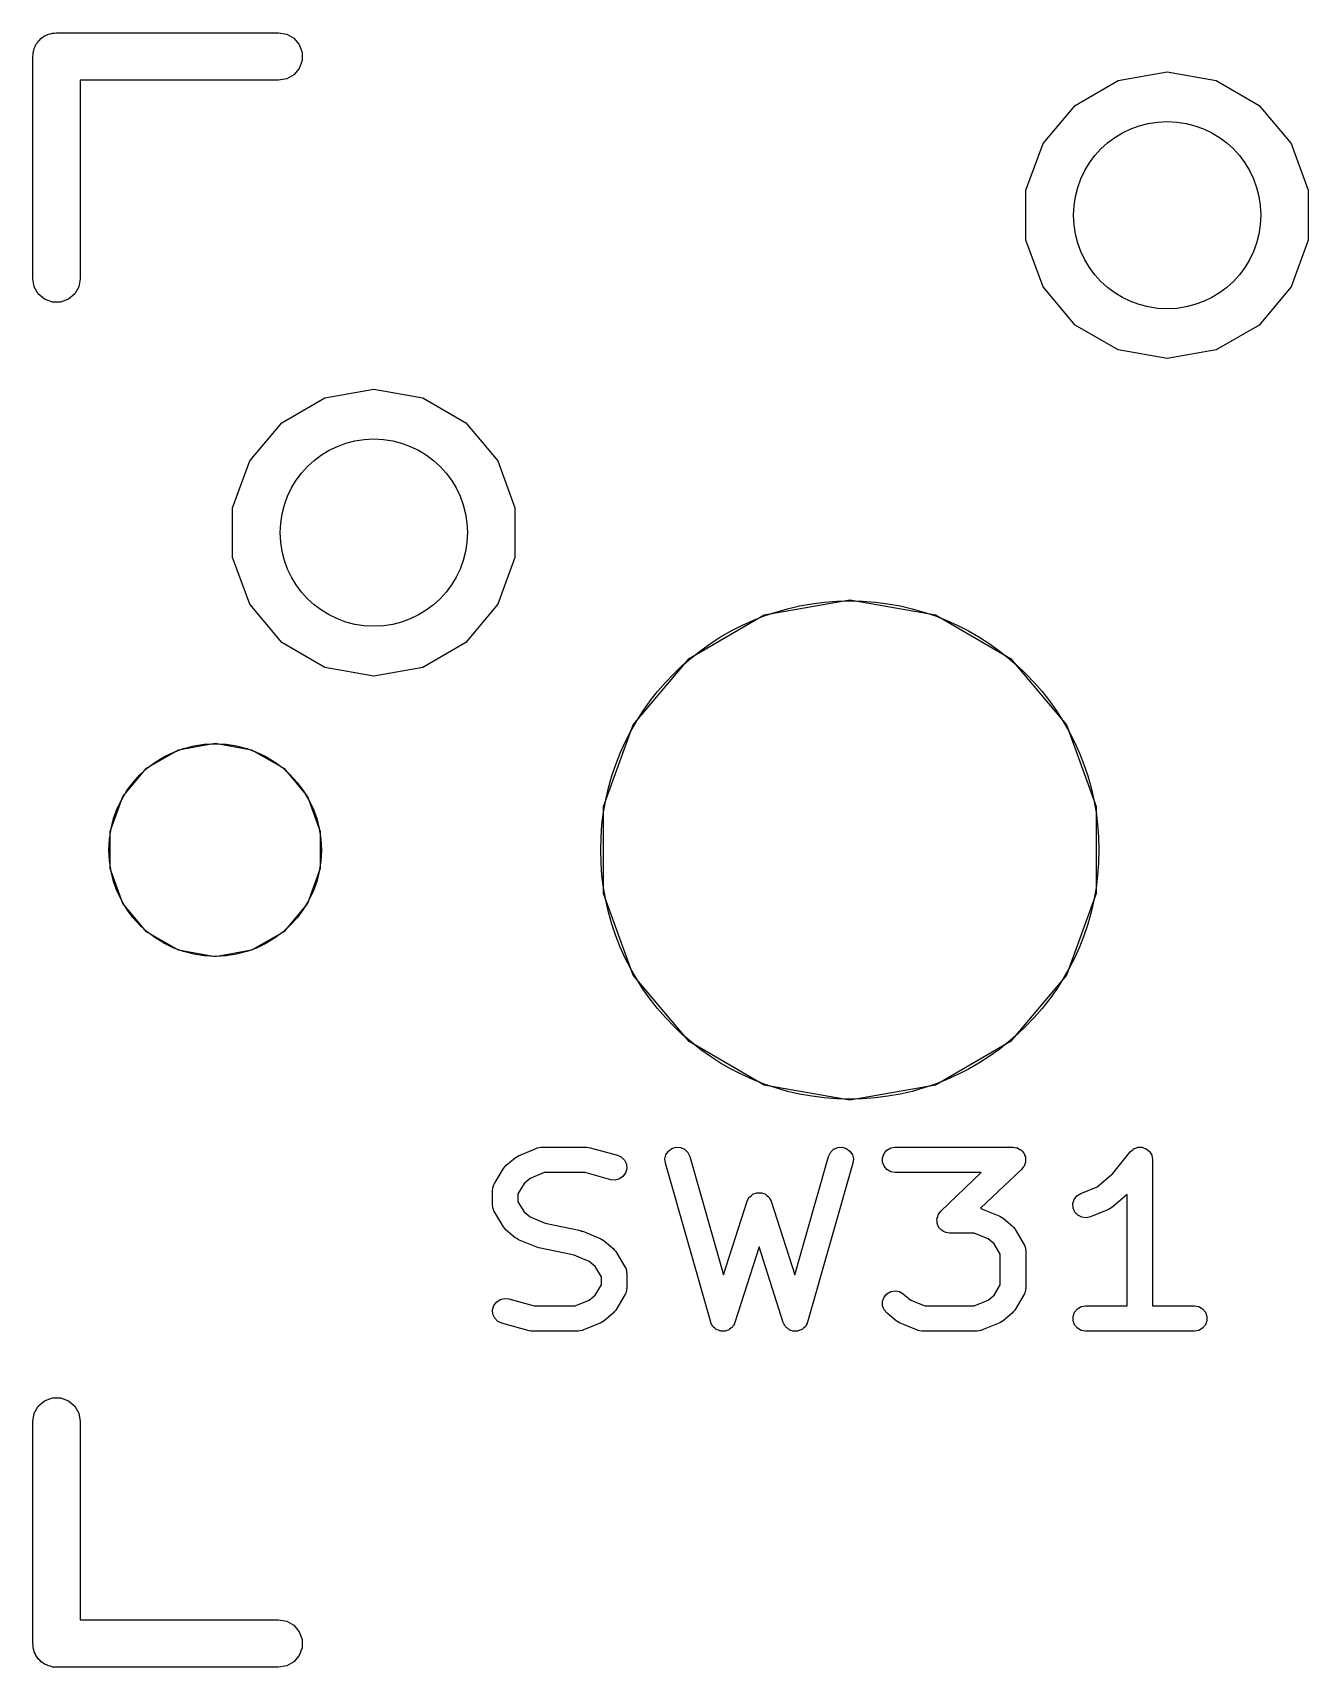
# Model space of a CAD drawing. Extents: x 37 to 203, y -145 to -25.
# Drawn here: x 48.71 to 58.92, y -104.54 to -91.46 of the extents above; entities that cross this region are included whole.
import ezdxf

# ---------------------------------------------------------------- set-up
doc = ezdxf.new("R2010")
doc.units = 0
doc.header["$MEASUREMENT"] = 0
doc.layers.add('BLACK', color=7, linetype='CONTINUOUS')

msp = doc.modelspace()

# ---------------------------------------------------------------- linework, layer by layer
at = {"layer": 'Black'}
for p, q in [((48.7293, -91.5704), (48.735, -91.5547)), ((48.735, -91.5547), (48.7457, -91.542)), ((48.7457, -91.542), (48.7541, -91.5275)), ((48.7541, -91.5275), (48.7668, -91.5168)), ((48.7668, -91.5168), (48.7775, -91.5041)), ((48.7775, -91.5041), (48.792, -91.4957)), ((48.792, -91.4957), (48.8047, -91.485)), ((48.8047, -91.485), (48.8204, -91.4793)), ((48.8204, -91.4793), (48.8348, -91.471)), ((48.8348, -91.471), (48.8513, -91.4681)), ((48.8513, -91.4681), (48.8669, -91.4624)), ((48.8669, -91.4624), (48.8836, -91.4624)), ((48.8836, -91.4624), (48.9, -91.4595)), ((48.9, -91.4595), (50.678, -91.4595)), ((50.678, -91.4595), (50.7432, -91.471)), ((50.7432, -91.471), (50.8005, -91.5041)), ((50.8005, -91.5041), (50.843, -91.5547)), ((50.843, -91.5547), (50.8656, -91.6169)), ((48.7095, -91.65), (48.7124, -91.6336)), ((48.7095, -93.428), (48.7095, -91.65)), ((48.7124, -91.6169), (48.7181, -91.6013)), ((48.7124, -91.6336), (48.7124, -91.6169)), ((48.7181, -91.6013), (48.721, -91.5848)), ((48.721, -91.5848), (48.7293, -91.5704)), ((50.8656, -91.6831), (50.843, -91.7452)), ((50.8656, -91.6169), (50.8656, -91.6831)), ((50.8005, -91.7959), (50.7432, -91.829)), ((50.843, -91.7452), (50.8005, -91.7959)), ((57.3976, -91.8418), (57.79, -91.7726)), ((57.79, -91.7726), (58.1824, -91.8418)), ((50.678, -91.8405), (49.0905, -91.8405)), ((49.0905, -91.8405), (49.0905, -93.428)), ((50.7432, -91.829), (50.678, -91.8405)), ((57.0525, -92.0411), (57.3976, -91.8418)), ((58.1824, -91.8418), (58.5275, -92.0411)), ((56.7964, -92.3463), (57.0525, -92.0411)), ((58.5275, -92.0411), (58.7836, -92.3463)), ((56.6601, -92.7208), (56.7964, -92.3463)), ((58.7836, -92.3463), (58.9199, -92.7208)), ((56.6601, -93.1192), (56.6601, -92.7208)), ((58.9199, -92.7208), (58.9199, -93.1192)), ((56.7964, -93.4937), (56.6601, -93.1192)), ((58.9199, -93.1192), (58.7836, -93.4937)), ((48.721, -93.4932), (48.7095, -93.428)), ((48.7541, -93.5505), (48.721, -93.4932)), ((49.079, -93.4932), (49.0459, -93.5505)), ((49.0905, -93.428), (49.079, -93.4932)), ((57.0525, -93.7989), (56.7964, -93.4937)), ((58.7836, -93.4937), (58.5275, -93.7989)), ((48.8047, -93.593), (48.7541, -93.5505)), ((48.8669, -93.6156), (48.8047, -93.593)), ((48.9331, -93.6156), (48.8669, -93.6156)), ((48.9952, -93.593), (48.9331, -93.6156)), ((49.0459, -93.5505), (48.9952, -93.593)), ((57.3976, -93.9982), (57.0525, -93.7989)), ((58.5275, -93.7989), (58.1824, -93.9982)), ((57.79, -94.0674), (57.3976, -93.9982)), ((58.1824, -93.9982), (57.79, -94.0674)), ((50.7025, -94.5811), (51.0476, -94.3818)), ((51.0476, -94.3818), (51.44, -94.3126)), ((51.44, -94.3126), (51.8324, -94.3818)), ((51.8324, -94.3818), (52.1775, -94.5811)), ((50.4464, -94.8863), (50.7025, -94.5811)), ((52.1775, -94.5811), (52.4336, -94.8863)), ((50.3101, -95.2608), (50.4464, -94.8863)), ((52.4336, -94.8863), (52.5699, -95.2608)), ((50.3101, -95.6592), (50.3101, -95.2608)), ((52.5699, -95.2608), (52.5699, -95.6592)), ((50.4464, -96.0337), (50.3101, -95.6592)), ((52.5699, -95.6592), (52.4336, -96.0337)), ((54.5654, -96.1192), (55.25, -95.9985)), ((55.25, -95.9985), (55.9346, -96.1192)), ((50.7025, -96.3389), (50.4464, -96.0337)), ((52.4336, -96.0337), (52.1775, -96.3389)), ((53.9634, -96.4667), (54.5654, -96.1192)), ((55.9346, -96.1192), (56.5365, -96.4667)), ((51.0476, -96.5382), (50.7025, -96.3389)), ((52.1775, -96.3389), (51.8324, -96.5382)), ((53.5166, -96.9992), (53.9634, -96.4667)), ((56.5365, -96.4667), (56.9834, -96.9992)), ((51.44, -96.6074), (51.0476, -96.5382)), ((51.8324, -96.5382), (51.44, -96.6074)), ((53.2789, -97.6524), (53.5166, -96.9992)), ((56.9834, -96.9992), (57.2211, -97.6524)), ((49.8779, -97.1974), (50.17, -97.1458)), ((50.17, -97.1458), (50.4621, -97.1974)), ((49.621, -97.3457), (49.8779, -97.1974)), ((50.4621, -97.1974), (50.719, -97.3457)), ((49.4303, -97.5729), (49.621, -97.3457)), ((50.719, -97.3457), (50.9097, -97.5729)), ((49.3288, -97.8517), (49.4303, -97.5729)), ((50.9097, -97.5729), (51.0112, -97.8517)), ((53.2789, -98.3476), (53.2789, -97.6524)), ((57.2211, -97.6524), (57.2211, -98.3476)), ((49.3288, -98.1483), (49.3288, -97.8517)), ((51.0112, -97.8517), (51.0112, -98.1483)), ((49.4303, -98.4271), (49.3288, -98.1483)), ((51.0112, -98.1483), (50.9097, -98.4271)), ((53.5166, -99.0008), (53.2789, -98.3476)), ((57.2211, -98.3476), (56.9834, -99.0008)), ((49.621, -98.6543), (49.4303, -98.4271)), ((50.9097, -98.4271), (50.719, -98.6543)), ((49.8779, -98.8026), (49.621, -98.6543)), ((50.719, -98.6543), (50.4621, -98.8026)), ((50.17, -98.8541), (49.8779, -98.8026)), ((50.4621, -98.8026), (50.17, -98.8541)), ((53.9634, -99.5332), (53.5166, -99.0008)), ((56.9834, -99.0008), (56.5365, -99.5332)), ((54.5654, -99.8808), (53.9634, -99.5332)), ((56.5365, -99.5332), (55.9346, -99.8808)), ((55.25, -100.002), (54.5654, -99.8808)), ((55.9346, -99.8808), (55.25, -100.002)), ((52.5724, -100.462), (52.5856, -100.454)), ((52.5856, -100.454), (52.5984, -100.446)), ((52.5984, -100.446), (52.7435, -100.386)), ((52.7435, -100.386), (52.7458, -100.385)), ((52.7458, -100.385), (52.7478, -100.384)), ((52.7478, -100.384), (52.7629, -100.381)), ((52.7629, -100.381), (52.7779, -100.378)), ((52.7779, -100.378), (52.7803, -100.378)), ((52.7803, -100.378), (52.7826, -100.378)), ((52.7826, -100.378), (53.1454, -100.378)), ((53.1454, -100.378), (53.159, -100.38)), ((53.159, -100.38), (53.1726, -100.382)), ((53.1726, -100.382), (53.3903, -100.442)), ((53.3903, -100.442), (53.4222, -100.457)), ((53.4222, -100.457), (53.4469, -100.482)), ((53.7698, -100.472), (53.7784, -100.438)), ((53.7784, -100.438), (53.7981, -100.409)), ((53.7981, -100.409), (53.8267, -100.388)), ((53.8267, -100.388), (53.8606, -100.378)), ((53.8606, -100.378), (53.8958, -100.381)), ((53.8958, -100.381), (53.928, -100.395)), ((53.928, -100.395), (53.9534, -100.42)), ((53.9534, -100.42), (53.9688, -100.452)), ((53.9688, -100.452), (54.2395, -101.399)), ((54.8091, -101.399), (55.0797, -100.452)), ((55.0797, -100.452), (55.0952, -100.42)), ((55.0952, -100.42), (55.1205, -100.395)), ((55.1205, -100.395), (55.1528, -100.381)), ((55.1528, -100.381), (55.188, -100.378)), ((55.188, -100.378), (55.2219, -100.388)), ((55.2219, -100.388), (55.2504, -100.409)), ((55.2504, -100.409), (55.2702, -100.438)), ((55.2702, -100.438), (55.2788, -100.472)), ((55.5128, -100.462), (55.5249, -100.429)), ((55.5249, -100.429), (55.5475, -100.402)), ((55.5475, -100.402), (55.5781, -100.384)), ((55.5781, -100.384), (55.6129, -100.378)), ((55.6129, -100.378), (56.5563, -100.378)), ((56.5563, -100.378), (56.5706, -100.38)), ((56.5706, -100.38), (56.585, -100.382)), ((56.585, -100.382), (56.5879, -100.383)), ((56.5879, -100.383), (56.591, -100.384)), ((56.591, -100.384), (56.6036, -100.391)), ((56.6036, -100.391), (56.6166, -100.398)), ((56.6166, -100.398), (56.6188, -100.4)), ((56.6188, -100.4), (56.6216, -100.402)), ((56.6216, -100.402), (56.6309, -100.413)), ((56.6309, -100.413), (56.6409, -100.423)), ((56.6409, -100.423), (56.6422, -100.426)), ((56.6422, -100.426), (56.6443, -100.429)), ((56.6443, -100.429), (56.6492, -100.442)), ((56.6492, -100.442), (56.655, -100.456)), ((56.655, -100.456), (56.6552, -100.459)), ((57.3542, -100.589), (57.493, -100.416)), ((57.493, -100.416), (57.4939, -100.415)), ((57.4939, -100.415), (57.4945, -100.414)), ((57.4945, -100.414), (57.5071, -100.404)), ((57.5071, -100.404), (57.5194, -100.393)), ((57.5194, -100.393), (57.5206, -100.392)), ((57.5206, -100.392), (57.5215, -100.392)), ((57.5215, -100.392), (57.5369, -100.386)), ((57.5369, -100.386), (57.5523, -100.38)), ((57.5523, -100.38), (57.5535, -100.38)), ((57.5535, -100.38), (57.5546, -100.379)), ((57.5546, -100.379), (57.5711, -100.379)), ((57.5711, -100.379), (57.5876, -100.379)), ((57.5876, -100.379), (57.5887, -100.379)), ((57.5887, -100.379), (57.5899, -100.379)), ((57.5899, -100.379), (57.6054, -100.385)), ((57.6054, -100.385), (57.621, -100.39)), ((57.621, -100.39), (57.622, -100.391)), ((57.622, -100.391), (57.6231, -100.392)), ((57.6231, -100.392), (57.6357, -100.402)), ((57.6357, -100.402), (57.6486, -100.412)), ((57.6486, -100.412), (57.6492, -100.413)), ((57.6492, -100.413), (57.6501, -100.414)), ((57.6501, -100.414), (57.6583, -100.428)), ((57.6583, -100.428), (57.6669, -100.443)), ((57.6669, -100.443), (57.6672, -100.444)), ((57.6672, -100.444), (57.6678, -100.445)), ((57.6678, -100.445), (57.6706, -100.461)), ((52.4052, -100.669), (52.4777, -100.548)), ((52.4777, -100.548), (52.4888, -100.535)), ((52.4888, -100.535), (52.4998, -100.522)), ((52.4998, -100.522), (52.5724, -100.462)), ((52.8029, -100.581), (52.6907, -100.628)), ((53.1316, -100.581), (52.8029, -100.581)), ((53.3359, -100.638), (53.1316, -100.581)), ((53.4548, -100.584), (53.4343, -100.612)), ((53.4469, -100.482), (53.4615, -100.515)), ((53.4643, -100.55), (53.4548, -100.584)), ((53.4615, -100.515), (53.4643, -100.55)), ((53.7735, -100.507), (53.7698, -100.472)), ((54.1363, -101.777), (53.7735, -100.507)), ((55.2751, -100.507), (54.9123, -101.777)), ((55.2788, -100.472), (55.2751, -100.507)), ((55.5128, -100.497), (55.5128, -100.462)), ((55.5249, -100.53), (55.5128, -100.497)), ((55.5475, -100.557), (55.5249, -100.53)), ((55.5781, -100.575), (55.5475, -100.557)), ((55.6129, -100.581), (55.5781, -100.575)), ((56.3023, -100.581), (55.6129, -100.581)), ((55.9782, -100.89), (56.3023, -100.581)), ((56.6264, -100.553), (56.2966, -100.867)), ((56.635, -100.541), (56.6264, -100.553)), ((56.6443, -100.53), (56.635, -100.541)), ((56.6454, -100.527), (56.6443, -100.53)), ((56.6473, -100.525), (56.6454, -100.527)), ((56.6514, -100.511), (56.6473, -100.525)), ((56.6563, -100.497), (56.6514, -100.511)), ((56.6552, -100.459), (56.6563, -100.462)), ((56.6563, -100.462), (56.6563, -100.476)), ((56.6563, -100.476), (56.6573, -100.491)), ((56.6573, -100.491), (56.6563, -100.494)), ((56.6563, -100.494), (56.6563, -100.497)), ((57.2288, -100.694), (57.3542, -100.589)), ((57.6706, -100.461), (57.6739, -100.477)), ((57.6739, -100.477), (57.6737, -100.478)), ((57.6737, -100.478), (57.6739, -100.48)), ((57.6739, -100.48), (57.6739, -101.648)), ((52.3907, -100.721), (52.3924, -100.712)), ((52.3924, -100.712), (52.3925, -100.702)), ((52.3925, -100.702), (52.3954, -100.695)), ((52.3954, -100.695), (52.3968, -100.687)), ((52.3968, -100.687), (52.4017, -100.678)), ((52.4017, -100.678), (52.4052, -100.669)), ((52.6431, -100.668), (52.5939, -100.75)), ((52.6907, -100.628), (52.6431, -100.668)), ((53.3711, -100.641), (53.3359, -100.638)), ((53.4052, -100.632), (53.3711, -100.641)), ((53.4343, -100.612), (53.4052, -100.632)), ((57.0978, -100.749), (57.2288, -100.694)), ((52.3907, -100.842), (52.3907, -100.721)), ((52.3924, -100.852), (52.3907, -100.842)), ((52.5939, -100.75), (52.5939, -100.814)), ((52.5939, -100.814), (52.6431, -100.896)), ((54.2395, -101.399), (54.4275, -100.811)), ((54.4275, -100.811), (54.4294, -100.808)), ((54.4294, -100.808), (54.4303, -100.804)), ((54.4303, -100.804), (54.4376, -100.792)), ((54.4376, -100.792), (54.4439, -100.78)), ((54.4439, -100.78), (54.4469, -100.777)), ((54.4469, -100.777), (54.4491, -100.774)), ((54.4491, -100.774), (54.4599, -100.766)), ((54.4599, -100.766), (54.4701, -100.756)), ((54.4701, -100.756), (54.4738, -100.755)), ((54.4738, -100.755), (54.477, -100.752)), ((54.477, -100.752), (54.49, -100.748)), ((54.49, -100.748), (54.5027, -100.743)), ((54.5027, -100.743), (54.5068, -100.743)), ((54.5068, -100.743), (54.5106, -100.742)), ((54.5106, -100.742), (54.5243, -100.742)), ((54.5243, -100.742), (54.538, -100.742)), ((54.538, -100.742), (54.5418, -100.743)), ((54.5418, -100.743), (54.5459, -100.743)), ((54.5459, -100.743), (54.5585, -100.748)), ((54.5585, -100.748), (54.5716, -100.752)), ((54.5716, -100.752), (54.5748, -100.755)), ((54.5748, -100.755), (54.5785, -100.756)), ((54.5785, -100.756), (54.5887, -100.766)), ((54.5887, -100.766), (54.5995, -100.774)), ((54.5995, -100.774), (54.6016, -100.777)), ((54.6016, -100.777), (54.6046, -100.78)), ((54.6046, -100.78), (54.611, -100.792)), ((54.611, -100.792), (54.6183, -100.804)), ((54.6183, -100.804), (54.6192, -100.808)), ((54.6192, -100.808), (54.6211, -100.811)), ((54.6211, -100.811), (54.8091, -101.399)), ((57.0361, -100.829), (57.0466, -100.796)), ((57.0377, -100.865), (57.0361, -100.829)), ((57.0466, -100.796), (57.0681, -100.768)), ((57.0681, -100.768), (57.0978, -100.749)), ((57.4707, -100.757), (57.347, -100.86)), ((57.4707, -101.648), (57.4707, -100.757)), ((52.3925, -100.862), (52.3924, -100.852)), ((52.3954, -100.869), (52.3925, -100.862)), ((52.3968, -100.877), (52.3954, -100.869)), ((52.4017, -100.886), (52.3968, -100.877)), ((52.4052, -100.895), (52.4017, -100.886)), ((52.4777, -101.016), (52.4052, -100.895)), ((52.6431, -100.896), (52.6907, -100.936)), ((52.6907, -100.936), (52.8127, -100.987)), ((55.9473, -100.952), (55.9482, -100.949)), ((55.9482, -100.966), (55.9473, -100.952)), ((55.9482, -100.946), (55.9532, -100.932)), ((55.9482, -100.949), (55.9482, -100.946)), ((55.9482, -100.981), (55.9482, -100.966)), ((55.9493, -100.984), (55.9482, -100.981)), ((55.9532, -100.932), (55.9573, -100.918)), ((55.9573, -100.918), (55.9592, -100.916)), ((55.9592, -100.916), (55.9603, -100.913)), ((55.9603, -100.913), (55.9696, -100.901)), ((55.9696, -100.901), (55.9782, -100.89)), ((56.2966, -100.867), (56.3007, -100.868)), ((56.3007, -100.868), (56.3028, -100.869)), ((56.3028, -100.869), (56.3051, -100.87)), ((56.3051, -100.87), (56.4502, -100.93)), ((56.4502, -100.93), (56.463, -100.938)), ((56.463, -100.938), (56.4762, -100.946)), ((56.4762, -100.946), (56.5488, -101.006)), ((57.0513, -100.897), (57.0377, -100.865)), ((57.0752, -100.923), (57.0513, -100.897)), ((57.1065, -100.939), (57.0752, -100.923)), ((57.1415, -100.944), (57.1065, -100.939)), ((57.1759, -100.936), (57.1415, -100.944)), ((57.3211, -100.876), (57.1759, -100.936)), ((57.3339, -100.868), (57.3211, -100.876)), ((57.347, -100.86), (57.3339, -100.868)), ((52.4889, -101.028), (52.4777, -101.016)), ((52.4998, -101.041), (52.4889, -101.028)), ((52.5724, -101.102), (52.4998, -101.041)), ((52.5856, -101.109), (52.5724, -101.102)), ((52.5984, -101.118), (52.5856, -101.109)), ((52.8127, -100.987), (53.0936, -101.045)), ((53.0936, -101.045), (53.1025, -101.049)), ((53.1025, -101.049), (53.1119, -101.051)), ((53.1119, -101.051), (53.2571, -101.111)), ((53.2571, -101.111), (53.2699, -101.12)), ((55.9495, -100.987), (55.9493, -100.984)), ((55.9553, -101.001), (55.9495, -100.987)), ((55.9603, -101.014), (55.9553, -101.001)), ((55.9624, -101.017), (55.9603, -101.014)), ((55.9637, -101.02), (55.9624, -101.017)), ((55.9737, -101.03), (55.9637, -101.02)), ((55.983, -101.041), (55.9737, -101.03)), ((55.9858, -101.043), (55.983, -101.041)), ((55.988, -101.045), (55.9858, -101.043)), ((56.001, -101.052), (55.988, -101.045)), ((56.0135, -101.059), (56.001, -101.052)), ((56.0167, -101.059), (56.0135, -101.059)), ((56.0196, -101.061), (56.0167, -101.059)), ((56.034, -101.062), (56.0196, -101.061)), ((56.0483, -101.065), (56.034, -101.062)), ((56.2457, -101.065), (56.0483, -101.065)), ((56.3579, -101.112), (56.2457, -101.065)), ((56.4054, -101.151), (56.3579, -101.112)), ((56.5488, -101.006), (56.5597, -101.019)), ((56.5597, -101.019), (56.5708, -101.032)), ((56.5708, -101.032), (56.6434, -101.153)), ((52.7435, -101.178), (52.5984, -101.118)), ((52.7529, -101.18), (52.7435, -101.178)), ((52.7618, -101.184), (52.7529, -101.18)), ((53.0427, -101.242), (52.7618, -101.184)), ((53.1648, -101.293), (53.0427, -101.242)), ((53.2699, -101.12), (53.283, -101.127)), ((53.283, -101.127), (53.3556, -101.188)), ((53.3556, -101.188), (53.3666, -101.201)), ((53.3666, -101.201), (53.3777, -101.213)), ((53.3777, -101.213), (53.4503, -101.334)), ((54.5243, -101.176), (54.3308, -101.78)), ((54.7178, -101.78), (54.5243, -101.176)), ((56.4547, -101.233), (56.4054, -101.151)), ((56.4547, -101.479), (56.4547, -101.233)), ((56.6434, -101.153), (56.6469, -101.162)), ((56.6469, -101.162), (56.6518, -101.17)), ((56.6518, -101.17), (56.6532, -101.178)), ((56.6532, -101.178), (56.656, -101.186)), ((56.656, -101.186), (56.6562, -101.196)), ((56.6562, -101.196), (56.6579, -101.205)), ((56.6579, -101.205), (56.6579, -101.508)), ((53.2123, -101.333), (53.1648, -101.293)), ((53.2615, -101.415), (53.2123, -101.333)), ((53.4503, -101.334), (53.4537, -101.343)), ((53.4537, -101.343), (53.4586, -101.352)), ((53.4586, -101.352), (53.46, -101.36)), ((53.46, -101.36), (53.4629, -101.367)), ((53.4629, -101.367), (53.4631, -101.377)), ((53.2123, -101.562), (53.2615, -101.479)), ((53.2615, -101.479), (53.2615, -101.415)), ((53.4631, -101.377), (53.4647, -101.387)), ((53.4647, -101.387), (53.4647, -101.508)), ((56.4054, -101.562), (56.4547, -101.479)), ((52.4006, -101.645), (52.4211, -101.617)), ((52.4211, -101.617), (52.4502, -101.597)), ((52.4502, -101.597), (52.4844, -101.588)), ((52.4844, -101.588), (52.5195, -101.591)), ((52.5195, -101.591), (52.7238, -101.648)), ((53.0525, -101.648), (53.1648, -101.601)), ((53.1648, -101.601), (53.2123, -101.562)), ((53.4503, -101.56), (53.3777, -101.681)), ((53.4537, -101.551), (53.4503, -101.56)), ((53.4586, -101.542), (53.4537, -101.551)), ((53.46, -101.534), (53.4586, -101.542)), ((53.4629, -101.527), (53.46, -101.534)), ((53.4631, -101.517), (53.4629, -101.527)), ((53.4647, -101.508), (53.4631, -101.517)), ((55.5127, -101.611), (55.5247, -101.578)), ((55.5129, -101.647), (55.5127, -101.611)), ((55.5247, -101.578), (55.5473, -101.551)), ((55.5473, -101.551), (55.5778, -101.533)), ((55.5778, -101.533), (55.6125, -101.527)), ((55.6125, -101.527), (55.6473, -101.533)), ((55.6473, -101.533), (55.6779, -101.551)), ((55.6779, -101.551), (55.7387, -101.601)), ((55.7387, -101.601), (55.8509, -101.648)), ((56.2457, -101.648), (56.3579, -101.601)), ((56.3579, -101.601), (56.4054, -101.562)), ((56.6434, -101.56), (56.5708, -101.681)), ((56.6469, -101.551), (56.6434, -101.56)), ((56.6518, -101.542), (56.6469, -101.551)), ((56.6532, -101.534), (56.6518, -101.542)), ((56.656, -101.527), (56.6532, -101.534)), ((56.6562, -101.517), (56.656, -101.527)), ((56.6579, -101.508), (56.6562, -101.517)), ((52.3912, -101.679), (52.4006, -101.645)), ((52.3939, -101.714), (52.3912, -101.679)), ((52.4085, -101.747), (52.3939, -101.714)), ((52.4333, -101.772), (52.4085, -101.747)), ((52.7238, -101.648), (53.0525, -101.648)), ((53.3556, -101.707), (53.283, -101.767)), ((53.3666, -101.694), (53.3556, -101.707)), ((53.3777, -101.681), (53.3666, -101.694)), ((55.525, -101.68), (55.5129, -101.647)), ((55.5478, -101.707), (55.525, -101.68)), ((55.6204, -101.767), (55.5478, -101.707)), ((55.8509, -101.648), (56.2457, -101.648)), ((56.5488, -101.707), (56.4762, -101.767)), ((56.5597, -101.694), (56.5488, -101.707)), ((56.5708, -101.681), (56.5597, -101.694)), ((57.0368, -101.732), (57.0489, -101.699)), ((57.0368, -101.767), (57.0368, -101.732)), ((57.0489, -101.699), (57.0716, -101.672)), ((57.0716, -101.672), (57.1021, -101.654)), ((57.1021, -101.654), (57.1369, -101.648)), ((57.1369, -101.648), (57.4707, -101.648)), ((57.6739, -101.648), (58.0077, -101.648)), ((58.0077, -101.648), (58.0425, -101.654)), ((58.0425, -101.654), (58.073, -101.672)), ((58.073, -101.672), (58.0957, -101.699)), ((58.0957, -101.699), (58.1078, -101.732)), ((58.1078, -101.732), (58.1078, -101.767)), ((52.4651, -101.787), (52.4333, -101.772)), ((52.6828, -101.847), (52.4651, -101.787)), ((52.6965, -101.849), (52.6828, -101.847)), ((52.71, -101.851), (52.6965, -101.849)), ((53.0729, -101.851), (52.71, -101.851)), ((53.0752, -101.851), (53.0729, -101.851)), ((53.0775, -101.851), (53.0752, -101.851)), ((53.0925, -101.848), (53.0775, -101.851)), ((53.1076, -101.845), (53.0925, -101.848)), ((53.1096, -101.844), (53.1076, -101.845)), ((53.1119, -101.843), (53.1096, -101.844)), ((53.2571, -101.783), (53.1119, -101.843)), ((53.2699, -101.775), (53.2571, -101.783)), ((53.283, -101.767), (53.2699, -101.775)), ((54.1388, -101.783), (54.1363, -101.777)), ((54.14, -101.788), (54.1388, -101.783)), ((54.1464, -101.798), (54.14, -101.788)), ((54.1517, -101.809), (54.1464, -101.798)), ((54.1558, -101.813), (54.1517, -101.809)), ((54.1588, -101.818), (54.1558, -101.813)), ((54.1684, -101.825), (54.1588, -101.818)), ((54.1771, -101.834), (54.1684, -101.825)), ((54.1822, -101.836), (54.1771, -101.834)), ((54.1867, -101.839), (54.1822, -101.836)), ((54.1983, -101.843), (54.1867, -101.839)), ((54.2093, -101.848), (54.1983, -101.843)), ((54.2149, -101.848), (54.2093, -101.848)), ((54.2203, -101.85), (54.2149, -101.848)), ((54.2324, -101.85), (54.2203, -101.85)), ((54.2445, -101.851), (54.2324, -101.85)), ((54.2499, -101.849), (54.2445, -101.851)), ((54.2556, -101.849), (54.2499, -101.849)), ((54.2668, -101.844), (54.2556, -101.849)), ((54.2785, -101.841), (54.2668, -101.844)), ((54.283, -101.838), (54.2785, -101.841)), ((54.2882, -101.835), (54.283, -101.838)), ((54.2972, -101.827), (54.2882, -101.835)), ((54.307, -101.82), (54.2972, -101.827)), ((54.3102, -101.816), (54.307, -101.82)), ((54.3143, -101.812), (54.3102, -101.816)), ((54.32, -101.801), (54.3143, -101.812)), ((54.3268, -101.791), (54.32, -101.801)), ((54.3281, -101.785), (54.3268, -101.791)), ((54.3308, -101.78), (54.3281, -101.785)), ((54.7204, -101.785), (54.7178, -101.78)), ((54.7218, -101.791), (54.7204, -101.785)), ((54.7286, -101.801), (54.7218, -101.791)), ((54.7342, -101.812), (54.7286, -101.801)), ((54.7384, -101.816), (54.7342, -101.812)), ((54.7416, -101.82), (54.7384, -101.816)), ((54.7514, -101.827), (54.7416, -101.82)), ((54.7603, -101.835), (54.7514, -101.827)), ((54.7656, -101.838), (54.7603, -101.835)), ((54.7701, -101.841), (54.7656, -101.838)), ((54.7818, -101.844), (54.7701, -101.841)), ((54.793, -101.849), (54.7818, -101.844)), ((54.7986, -101.849), (54.793, -101.849)), ((54.804, -101.851), (54.7986, -101.849)), ((54.8161, -101.85), (54.804, -101.851)), ((54.8283, -101.85), (54.8161, -101.85)), ((54.8336, -101.848), (54.8283, -101.85)), ((54.8392, -101.848), (54.8336, -101.848)), ((54.8503, -101.843), (54.8392, -101.848)), ((54.8619, -101.839), (54.8503, -101.843)), ((54.8663, -101.836), (54.8619, -101.839)), ((54.8715, -101.834), (54.8663, -101.836)), ((54.8802, -101.825), (54.8715, -101.834)), ((54.8898, -101.818), (54.8802, -101.825)), ((54.8928, -101.813), (54.8898, -101.818)), ((54.8968, -101.809), (54.8928, -101.813)), ((54.9021, -101.798), (54.8968, -101.809)), ((54.9086, -101.788), (54.9021, -101.798)), ((54.9098, -101.783), (54.9086, -101.788)), ((54.9123, -101.777), (54.9098, -101.783)), ((55.6336, -101.775), (55.6204, -101.767)), ((55.6464, -101.783), (55.6336, -101.775)), ((55.7915, -101.843), (55.6464, -101.783)), ((55.7938, -101.844), (55.7915, -101.843)), ((55.7958, -101.845), (55.7938, -101.844)), ((55.8109, -101.848), (55.7958, -101.845)), ((55.8259, -101.851), (55.8109, -101.848)), ((55.8283, -101.851), (55.8259, -101.851)), ((55.8306, -101.851), (55.8283, -101.851)), ((56.266, -101.851), (55.8306, -101.851)), ((56.2683, -101.851), (56.266, -101.851)), ((56.2706, -101.851), (56.2683, -101.851)), ((56.2856, -101.848), (56.2706, -101.851)), ((56.3007, -101.845), (56.2856, -101.848)), ((56.3028, -101.844), (56.3007, -101.845)), ((56.3051, -101.843), (56.3028, -101.844)), ((56.4502, -101.783), (56.3051, -101.843)), ((56.463, -101.775), (56.4502, -101.783)), ((56.4762, -101.767), (56.463, -101.775)), ((57.0489, -101.8), (57.0368, -101.767)), ((57.0716, -101.827), (57.0489, -101.8)), ((57.1021, -101.845), (57.0716, -101.827)), ((57.1369, -101.851), (57.1021, -101.845)), ((58.0077, -101.851), (57.1369, -101.851)), ((58.0425, -101.845), (58.0077, -101.851)), ((58.073, -101.827), (58.0425, -101.845)), ((58.0957, -101.8), (58.073, -101.827)), ((58.1078, -101.767), (58.0957, -101.8)), ((48.7541, -102.45), (48.8047, -102.407)), ((48.8047, -102.407), (48.8669, -102.384)), ((48.8669, -102.384), (48.9331, -102.384)), ((48.9331, -102.384), (48.9952, -102.407)), ((48.9952, -102.407), (49.0459, -102.45)), ((48.7095, -102.572), (48.721, -102.507)), ((48.721, -102.507), (48.7541, -102.45)), ((49.0459, -102.45), (49.079, -102.507)), ((49.079, -102.507), (49.0905, -102.572)), ((48.7095, -104.35), (48.7095, -102.572)), ((49.0905, -102.572), (49.0905, -104.159)), ((49.0905, -104.159), (50.678, -104.159)), ((50.678, -104.159), (50.7432, -104.171)), ((50.7432, -104.171), (50.8005, -104.204)), ((50.8005, -104.204), (50.843, -104.255)), ((48.7124, -104.366), (48.7095, -104.35)), ((48.7124, -104.383), (48.7124, -104.366)), ((50.843, -104.255), (50.8656, -104.317)), ((50.8656, -104.317), (50.8656, -104.383)), ((48.7181, -104.399), (48.7124, -104.383)), ((48.721, -104.415), (48.7181, -104.399)), ((48.7293, -104.43), (48.721, -104.415)), ((48.735, -104.445), (48.7293, -104.43)), ((48.7457, -104.458), (48.735, -104.445)), ((48.7541, -104.472), (48.7457, -104.458)), ((48.7668, -104.483), (48.7541, -104.472)), ((48.7775, -104.496), (48.7668, -104.483)), ((48.792, -104.504), (48.7775, -104.496)), ((48.8047, -104.515), (48.792, -104.504)), ((50.8005, -104.496), (50.7432, -104.529)), ((50.843, -104.445), (50.8005, -104.496)), ((50.8656, -104.383), (50.843, -104.445)), ((48.8204, -104.521), (48.8047, -104.515)), ((48.8348, -104.529), (48.8204, -104.521)), ((48.8513, -104.532), (48.8348, -104.529)), ((48.8669, -104.538), (48.8513, -104.532)), ((48.8836, -104.538), (48.8669, -104.538)), ((48.9, -104.54), (48.8836, -104.538)), ((50.678, -104.54), (48.9, -104.54)), ((50.7432, -104.529), (50.678, -104.54))]:
    msp.add_line(p, q, dxfattribs=at)
for centre, radius in [((57.79, -92.92), 0.7493), ((51.44, -95.46), 0.7493), ((55.25, -98), 1.9939), ((50.17, -98), 0.8509)]:
    msp.add_circle(centre, radius, dxfattribs=at)

doc.saveas('drawing.dxf')
